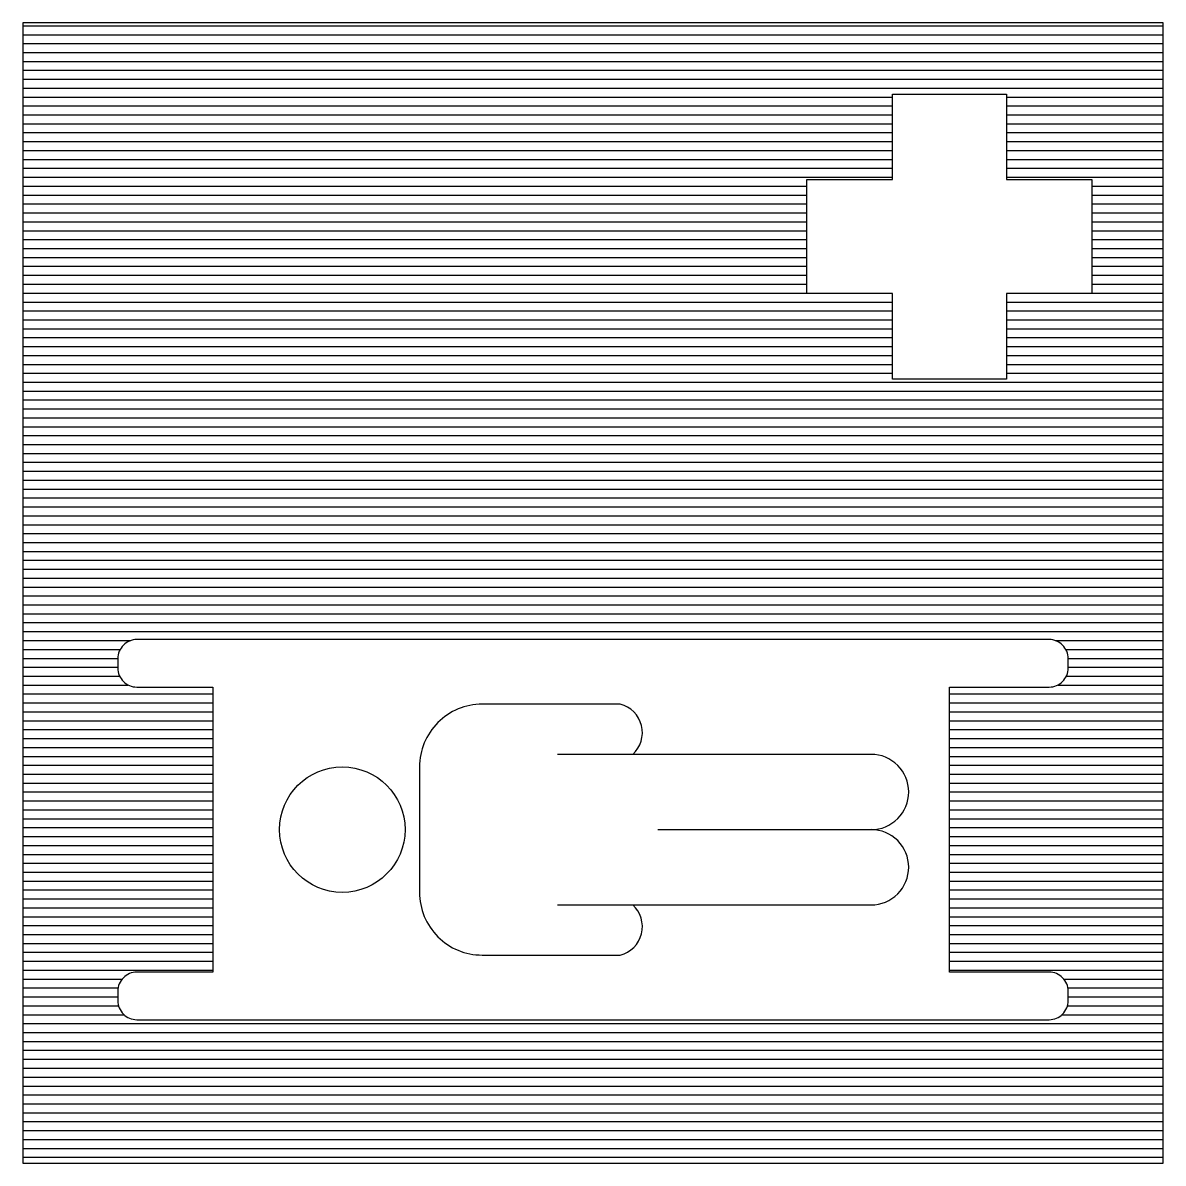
# Model space of a CAD drawing. Extents: x 64 to 76, y 74 to 86.
import ezdxf

# ---------------------------------------------------------------- set-up
doc = ezdxf.new("R2010")
doc.units = 0
doc.layers.get('0').update_dxf_attribs({"linetype": 'CONTINUOUS'})
doc.layers.add('GROEN', color=3, linetype='CONTINUOUS')
doc.layers.add('VEILIG', color=7, linetype='CONTINUOUS')

# ---------------------------------------------------------------- blocks, each defined once
blk = doc.blocks.new('*X')
at = {"color": 0}
for p, q in [((64, 85.969), (76, 85.969)), ((64, 85.875), (76, 85.875)), ((64, 85.781), (76, 85.781)), ((64, 85.688), (76, 85.688)), ((64, 85.594), (76, 85.594)), ((64, 85.5), (76, 85.5)), ((64, 85.406), (76, 85.406)), ((64, 85.312), (76, 85.312)), ((64, 85.219), (73.15, 85.219)), ((74.35, 85.219), (76, 85.219)), ((64, 85.125), (73.15, 85.125)), ((74.35, 85.125), (76, 85.125)), ((64, 85.031), (73.15, 85.031)), ((74.35, 85.031), (76, 85.031)), ((64, 84.938), (73.15, 84.938)), ((64, 84.844), (73.15, 84.844)), ((74.35, 84.938), (76, 84.938)), ((74.35, 84.844), (76, 84.844)), ((64, 84.75), (73.15, 84.75)), ((74.35, 84.75), (76, 84.75)), ((64, 84.656), (73.15, 84.656)), ((74.35, 84.656), (76, 84.656)), ((64, 84.562), (73.15, 84.562)), ((74.35, 84.562), (76, 84.562)), ((64, 84.469), (73.15, 84.469)), ((64, 84.375), (73.15, 84.375)), ((74.35, 84.469), (76, 84.469)), ((74.35, 84.375), (76, 84.375)), ((64, 84.281), (72.25, 84.281)), ((75.25, 84.281), (76, 84.281)), ((64, 84.188), (72.25, 84.188)), ((75.25, 84.188), (76, 84.188)), ((64, 84.094), (72.25, 84.094)), ((64, 84), (72.25, 84)), ((75.25, 84.094), (76, 84.094)), ((75.25, 84), (76, 84)), ((64, 83.906), (72.25, 83.906)), ((75.25, 83.906), (76, 83.906)), ((64, 83.812), (72.25, 83.812)), ((75.25, 83.812), (76, 83.812)), ((64, 83.719), (72.25, 83.719)), ((75.25, 83.719), (76, 83.719)), ((64, 83.625), (72.25, 83.625)), ((64, 83.531), (72.25, 83.531)), ((75.25, 83.625), (76, 83.625)), ((75.25, 83.531), (76, 83.531)), ((64, 83.438), (72.25, 83.438)), ((75.25, 83.438), (76, 83.438)), ((64, 83.344), (72.25, 83.344)), ((75.25, 83.344), (76, 83.344)), ((64, 83.25), (72.25, 83.25)), ((75.25, 83.25), (76, 83.25)), ((64, 83.156), (72.25, 83.156)), ((64, 83.062), (73.15, 83.062)), ((74.35, 83.062), (76, 83.062)), ((75.25, 83.156), (76, 83.156)), ((64, 82.969), (73.15, 82.969)), ((74.35, 82.969), (76, 82.969)), ((64, 82.875), (73.15, 82.875)), ((74.35, 82.875), (76, 82.875)), ((64, 82.781), (73.15, 82.781)), ((64, 82.688), (73.15, 82.688)), ((74.35, 82.781), (76, 82.781)), ((74.35, 82.688), (76, 82.688)), ((64, 82.594), (73.15, 82.594)), ((74.35, 82.594), (76, 82.594)), ((64, 82.5), (73.15, 82.5)), ((74.35, 82.5), (76, 82.5)), ((64, 82.406), (73.15, 82.406)), ((74.35, 82.406), (76, 82.406)), ((64, 82.312), (73.15, 82.312)), ((64, 82.219), (76, 82.219)), ((74.35, 82.312), (76, 82.312)), ((64, 82.125), (76, 82.125)), ((64, 82.031), (76, 82.031)), ((64, 81.938), (76, 81.938)), ((64, 81.844), (76, 81.844)), ((64, 81.75), (76, 81.75)), ((64, 81.656), (76, 81.656)), ((64, 81.562), (76, 81.562)), ((64, 81.469), (76, 81.469)), ((64, 81.375), (76, 81.375)), ((64, 81.281), (76, 81.281)), ((64, 81.188), (76, 81.188)), ((64, 81.094), (76, 81.094)), ((64, 81), (76, 81)), ((64, 80.906), (76, 80.906)), ((64, 80.812), (76, 80.812)), ((64, 80.719), (76, 80.719)), ((64, 80.625), (76, 80.625)), ((64, 80.531), (76, 80.531)), ((64, 80.438), (76, 80.438)), ((64, 80.344), (76, 80.344)), ((64, 80.25), (76, 80.25)), ((64, 80.156), (76, 80.156)), ((64, 80.062), (76, 80.062)), ((64, 79.969), (76, 79.969)), ((64, 79.875), (76, 79.875)), ((64, 79.781), (76, 79.781)), ((64, 79.688), (76, 79.688)), ((64, 79.594), (76, 79.594)), ((64, 79.5), (65.138, 79.5)), ((74.862, 79.5), (76, 79.5)), ((64, 79.406), (65.025, 79.406)), ((74.975, 79.406), (76, 79.406)), ((64, 79.312), (65, 79.312)), ((64, 79.219), (65, 79.219)), ((75, 79.312), (76, 79.312)), ((75, 79.219), (76, 79.219)), ((64, 79.125), (65.019, 79.125)), ((74.981, 79.125), (76, 79.125)), ((64, 79.031), (65.11, 79.031)), ((74.89, 79.031), (76, 79.031)), ((64, 78.938), (66, 78.938)), ((64, 78.844), (66, 78.844)), ((73.75, 78.938), (76, 78.938)), ((73.75, 78.844), (76, 78.844)), ((64, 78.75), (66, 78.75)), ((73.75, 78.75), (76, 78.75)), ((64, 78.656), (66, 78.656)), ((73.75, 78.656), (76, 78.656)), ((64, 78.562), (66, 78.562)), ((73.75, 78.562), (76, 78.562)), ((64, 78.469), (66, 78.469)), ((64, 78.375), (66, 78.375)), ((73.75, 78.469), (76, 78.469)), ((73.75, 78.375), (76, 78.375)), ((64, 78.281), (66, 78.281)), ((73.75, 78.281), (76, 78.281)), ((64, 78.188), (66, 78.188)), ((73.75, 78.188), (76, 78.188)), ((64, 78.094), (66, 78.094)), ((64, 78), (66, 78)), ((73.75, 78.094), (76, 78.094)), ((73.75, 78), (76, 78)), ((64, 77.906), (66, 77.906)), ((73.75, 77.906), (76, 77.906)), ((64, 77.812), (66, 77.812)), ((73.75, 77.812), (76, 77.812)), ((64, 77.719), (66, 77.719)), ((73.75, 77.719), (76, 77.719)), ((64, 77.625), (66, 77.625)), ((64, 77.531), (66, 77.531)), ((73.75, 77.625), (76, 77.625)), ((73.75, 77.531), (76, 77.531)), ((64, 77.438), (66, 77.438)), ((73.75, 77.438), (76, 77.438)), ((64, 77.344), (66, 77.344)), ((73.75, 77.344), (76, 77.344)), ((64, 77.25), (66, 77.25)), ((73.75, 77.25), (76, 77.25)), ((64, 77.156), (66, 77.156)), ((64, 77.062), (66, 77.062)), ((73.75, 77.156), (76, 77.156)), ((73.75, 77.062), (76, 77.062)), ((64, 76.969), (66, 76.969)), ((73.75, 76.969), (76, 76.969)), ((64, 76.875), (66, 76.875)), ((73.75, 76.875), (76, 76.875)), ((64, 76.781), (66, 76.781)), ((64, 76.688), (66, 76.688)), ((73.75, 76.781), (76, 76.781)), ((73.75, 76.688), (76, 76.688)), ((64, 76.594), (66, 76.594)), ((73.75, 76.594), (76, 76.594)), ((64, 76.5), (66, 76.5)), ((73.75, 76.5), (76, 76.5)), ((64, 76.406), (66, 76.406)), ((73.75, 76.406), (76, 76.406)), ((64, 76.312), (66, 76.312)), ((64, 76.219), (66, 76.219)), ((73.75, 76.312), (76, 76.312)), ((73.75, 76.219), (76, 76.219)), ((64, 76.125), (66, 76.125)), ((73.75, 76.125), (76, 76.125)), ((64, 76.031), (66, 76.031)), ((73.75, 76.031), (76, 76.031)), ((64, 75.938), (65.046, 75.938)), ((64, 75.844), (65.003, 75.844)), ((74.954, 75.938), (76, 75.938)), ((74.997, 75.844), (76, 75.844)), ((64, 75.75), (65, 75.75)), ((75, 75.75), (76, 75.75)), ((64, 75.656), (65.007, 75.656)), ((74.993, 75.656), (76, 75.656)), ((64, 75.562), (65.065, 75.562)), ((74.935, 75.562), (76, 75.562)), ((64, 75.469), (76, 75.469)), ((64, 75.375), (76, 75.375)), ((64, 75.281), (76, 75.281)), ((64, 75.188), (76, 75.188)), ((64, 75.094), (76, 75.094)), ((64, 75), (76, 75)), ((64, 74.906), (76, 74.906)), ((64, 74.812), (76, 74.812)), ((64, 74.719), (76, 74.719)), ((64, 74.625), (76, 74.625)), ((64, 74.531), (76, 74.531)), ((64, 74.438), (76, 74.438)), ((64, 74.344), (76, 74.344)), ((64, 74.25), (76, 74.25)), ((64, 74.156), (76, 74.156)), ((64, 74.062), (76, 74.062))]:
    blk.add_line(p, q, dxfattribs=at)

msp = doc.modelspace()

# ---------------------------------------------------------------- linework, layer by layer
at = {"layer": 'VEILIG', "color": 0}
for p, q in [((64, 86), (64, 74)), ((76, 86), (64, 86)), ((76, 74), (76, 86)), ((70.418, 78.302), (69.626, 78.302)), ((70.682, 77.51), (72.926, 77.51)), ((69.626, 76.718), (70.418, 76.718)), ((64, 74), (76, 74))]:
    msp.add_line(p, q, dxfattribs=at)
msp.add_lwpolyline([(73.15, 85.25), (74.35, 85.25), (74.35, 84.35), (75.25, 84.35), (75.25, 83.15), (74.35, 83.15), (74.35, 82.25), (73.15, 82.25), (73.15, 83.15), (72.25, 83.15), (72.25, 84.35), (73.15, 84.35)], close=True, dxfattribs=at)
for points in [[(65.2, 75.51), (74.8, 75.51, 0.414214), (75, 75.71), (75, 75.81, 0.414214), (74.8, 76.01), (73.75, 76.01), (73.75, 79.01), (74.8, 79.01, 0.414214), (75, 79.21), (75, 79.31, 0.414214), (74.8, 79.51), (65.2, 79.51, 0.414214), (65, 79.31), (65, 79.21, 0.414214), (65.2, 79.01), (66, 79.01), (66, 76.01), (65.2, 76.01, 0.414214), (65, 75.81), (65, 75.71, 0.414214)], [(70.418, 76.718), (72.926, 76.718, 0.414214), (73.322, 77.114, 0.414214), (72.926, 77.51, 0.414214), (73.322, 77.906, 0.414214), (72.926, 78.302), (70.418, 78.302, 0.599581), (70.286, 78.83), (68.834, 78.83, 0.414214), (68.174, 78.17), (68.174, 77.51), (68.174, 76.85, 0.414214), (68.834, 76.19), (70.286, 76.19, 0.599581)]]:
    msp.add_lwpolyline(points, format="xyb", close=True, dxfattribs=at)
msp.add_circle((67.362, 77.51), 0.66, dxfattribs=at)

# ---------------------------------------------------------------- block references
at = {"layer": 'GROEN', "color": 0}
msp.add_blockref('*X', (0, 0), dxfattribs=at)

doc.saveas('drawing.dxf')
